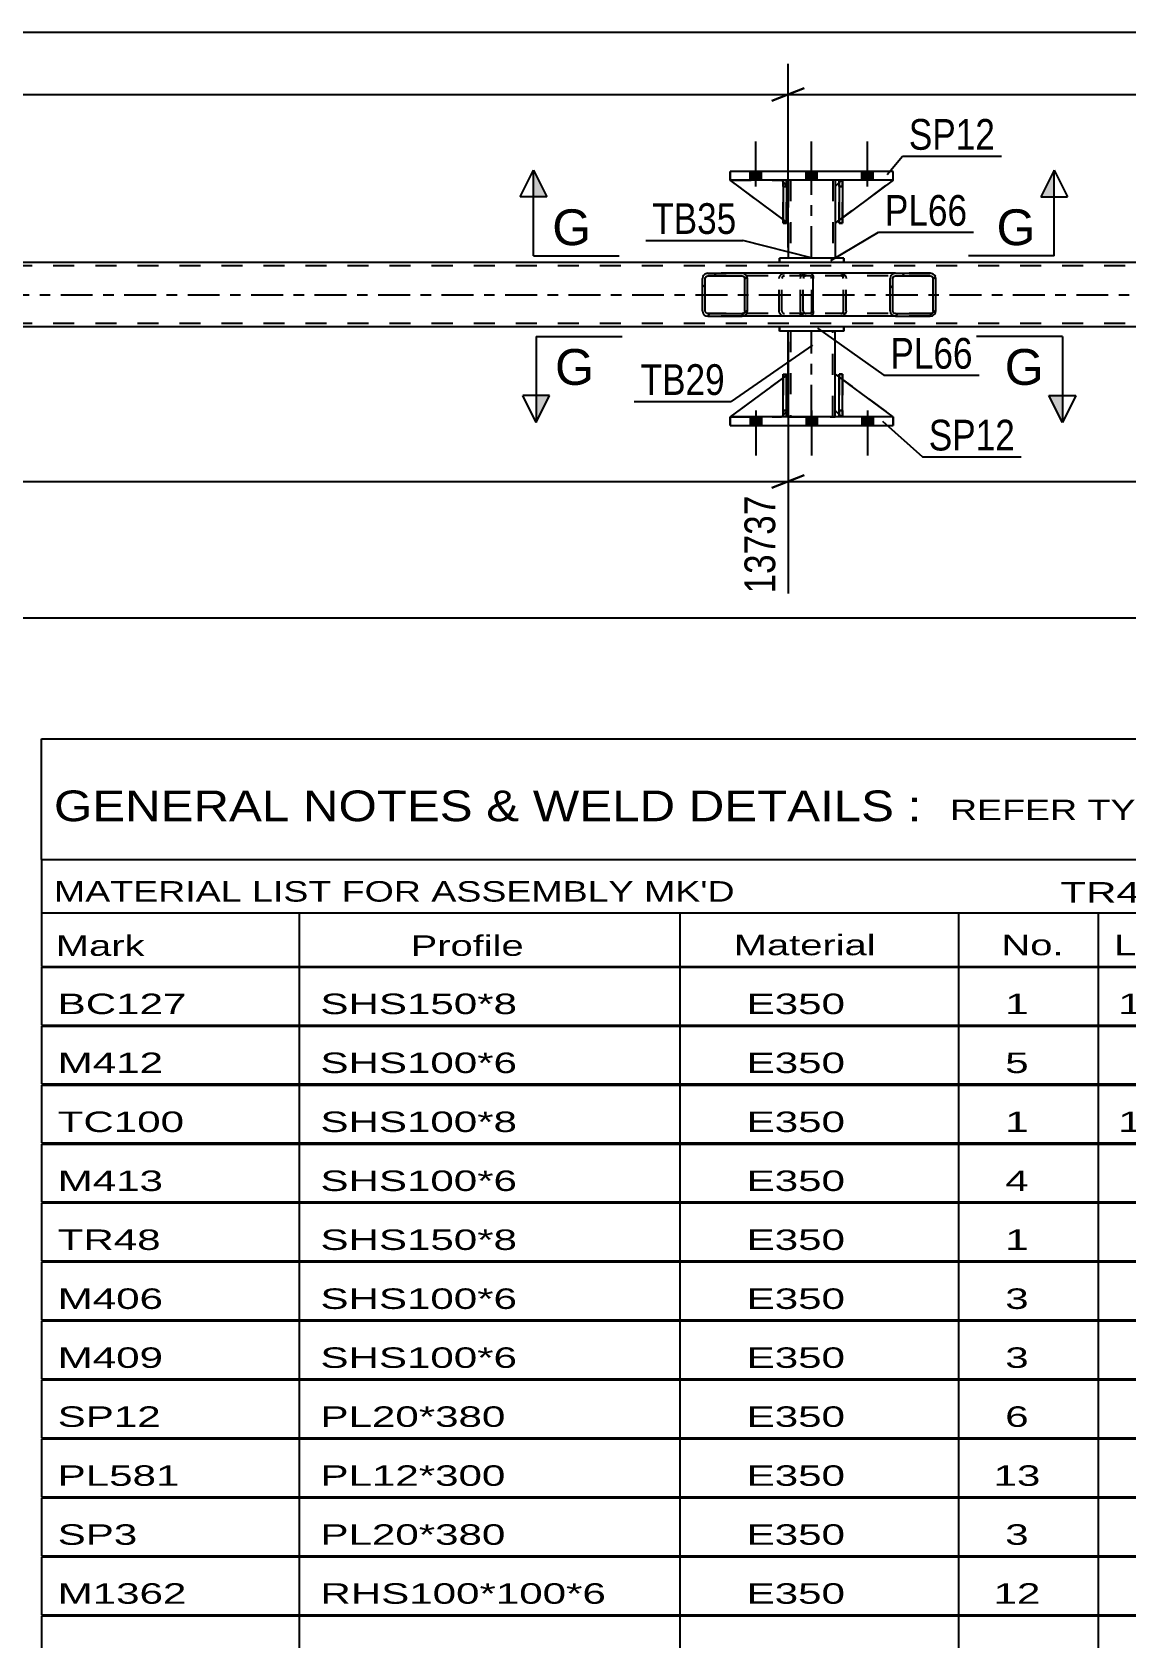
# Model space of a CAD drawing. Header units: millimetres. Extents: x -129 to 712, y -428 to 166.
# Drawn here: x 386.1 to 488.1, y -320.8 to -170.9 of the extents above; entities that cross this region are included whole.
import ezdxf

# ---------------------------------------------------------------- set-up
doc = ezdxf.new("R2010")
doc.units = ezdxf.units.MM
doc.linetypes.add('DXK_LINE_DOT2', pattern=[3.9198, 1.9599, -1.9599])
doc.linetypes.add('DXK_LINE_DOT3', pattern=[5.9187, 2.979, -0.9799, 0.9799, -0.9799])
doc.styles.add('Arial', font='ARIAL.TTF', dxfattribs={"height": 0.2})
doc.styles.add('Arial Narrow', font='ARIALN.TTF', dxfattribs={"height": 0.2})

# ---------------------------------------------------------------- blocks, each defined once
blk = doc.blocks.new('Bolt-232816670-4579 - 4530')
at = {"linetype": 'Continuous'}
for points in [[(453.02, -184.74), (454.06, -184.74), (454.06, -183.94), (453.02, -183.94)], [(453.02, -184.74), (454.06, -184.74), (454.06, -183.94), (453.02, -183.94)], [(453.02, -184.74), (454.06, -184.74), (454.06, -183.94), (453.02, -183.94)], [(458.22, -184.74), (459.26, -184.74), (459.26, -183.94), (458.22, -183.94)], [(458.22, -184.74), (459.26, -184.74), (459.26, -183.94), (458.22, -183.94)], [(463.42, -184.74), (464.46, -184.74), (464.46, -183.94), (463.42, -183.94)], [(463.42, -184.74), (464.46, -184.74), (464.46, -183.94), (463.42, -183.94)], [(463.42, -184.74), (464.46, -184.74), (464.46, -183.94), (463.42, -183.94)]]:
    blk.add_hatch(color=1, dxfattribs=at).paths.add_polyline_path(points)
at = {"color": 1, "linetype": 'Continuous'}
for p, q in [((453.54, -185.34), (453.54, -181.14)), ((453.54, -185.34), (453.54, -181.14)), ((453.54, -185.34), (453.54, -181.14)), ((458.74, -185.34), (458.74, -181.14)), ((458.74, -185.34), (458.74, -181.14)), ((463.94, -185.34), (463.94, -181.14)), ((463.94, -185.34), (463.94, -181.14)), ((463.94, -185.34), (463.94, -181.14)), ((453.02, -184.74), (453.02, -183.94)), ((453.02, -184.74), (453.02, -183.94)), ((453.02, -184.74), (453.02, -183.94)), ((454.06, -184.74), (454.06, -183.94)), ((454.06, -184.74), (454.06, -183.94)), ((454.06, -184.74), (454.06, -183.94)), ((458.22, -184.74), (458.22, -183.94)), ((458.22, -184.74), (458.22, -183.94)), ((459.26, -184.74), (459.26, -183.94)), ((459.26, -184.74), (459.26, -183.94)), ((463.42, -184.74), (463.42, -183.94)), ((463.42, -184.74), (463.42, -183.94)), ((463.42, -184.74), (463.42, -183.94)), ((464.46, -184.74), (464.46, -183.94)), ((464.46, -184.74), (464.46, -183.94)), ((464.46, -184.74), (464.46, -183.94))]:
    blk.add_line(p, q, dxfattribs=at)
blk = doc.blocks.new('Part-232816670-4686 - 4530')
at = {"color": 2, "linetype": 'Continuous'}
for p, q in [((461.29, -184.99), (460.94, -185.34)), ((460.94, -185.34), (460.94, -188.74)), ((466.34, -184.74), (461.61, -188.25)), ((461.29, -188.48), (460.94, -188.74))]:
    blk.add_line(p, q, dxfattribs=at)
at = {"color": 7, "linetype": 'DXK_LINE_DOT2'}
for p, q in [((461.54, -184.74), (461.29, -184.99)), ((466.34, -184.74), (461.54, -184.74)), ((461.61, -188.25), (461.29, -188.48))]:
    blk.add_line(p, q, dxfattribs=at)
blk = doc.blocks.new('Part-232816670-4697 - 4530')
at = {"color": 2, "linetype": 'Continuous'}
for p, q in [((461.61, -184.74), (461.29, -184.74)), ((461.29, -184.74), (461.29, -188.74)), ((461.61, -184.74), (461.61, -184.74)), ((461.61, -184.74), (461.61, -188.74)), ((461.61, -188.74), (461.29, -188.74))]:
    blk.add_line(p, q, dxfattribs=at)
at = {"color": 7, "linetype": 'DXK_LINE_DOT2'}
for p, q in [((461.29, -185.34), (461.29, -184.74)), ((461.61, -185.34), (461.29, -185.34)), ((461.29, -185.34), (461.29, -188.74)), ((461.61, -185.34), (461.61, -184.74)), ((461.61, -184.74), (461.61, -184.74)), ((461.61, -188.74), (461.61, -185.34))]:
    blk.add_line(p, q, dxfattribs=at)
blk = doc.blocks.new('Part-232816670-4695 - 4530')
at = {"color": 7, "linetype": 'DXK_LINE_DOT2'}
for p, q in [((456.54, -188.74), (451.14, -184.74)), ((451.14, -184.74), (455.94, -184.74)), ((455.94, -184.74), (456.54, -185.34)), ((456.54, -185.34), (455.94, -184.74)), ((456.54, -185.34), (456.54, -188.74)), ((456.54, -185.34), (456.54, -185.34)), ((456.54, -185.34), (456.54, -188.74))]:
    blk.add_line(p, q, dxfattribs=at)
blk = doc.blocks.new('Bolt-232816670-4580 - 4530')
at = {"linetype": 'Continuous'}
for points in [[(454.06, -206.82), (453.02, -206.82), (453.02, -207.62), (454.06, -207.62)], [(454.06, -206.82), (453.02, -206.82), (453.02, -207.62), (454.06, -207.62)], [(454.06, -206.82), (453.02, -206.82), (453.02, -207.62), (454.06, -207.62)], [(459.26, -206.82), (458.22, -206.82), (458.22, -207.62), (459.26, -207.62)], [(459.26, -206.82), (458.22, -206.82), (458.22, -207.62), (459.26, -207.62)], [(464.46, -206.82), (463.42, -206.82), (463.42, -207.62), (464.46, -207.62)], [(464.46, -206.82), (463.42, -206.82), (463.42, -207.62), (464.46, -207.62)], [(464.46, -206.82), (463.42, -206.82), (463.42, -207.62), (464.46, -207.62)]]:
    blk.add_hatch(color=1, dxfattribs=at).paths.add_polyline_path(points)
at = {"color": 1, "linetype": 'Continuous'}
for p, q in [((453.54, -206.22), (453.54, -210.42)), ((453.54, -206.22), (453.54, -210.42)), ((453.54, -206.22), (453.54, -210.42)), ((458.74, -206.22), (458.74, -210.42)), ((458.74, -206.22), (458.74, -210.42)), ((463.94, -206.22), (463.94, -210.42)), ((463.94, -206.22), (463.94, -210.42)), ((463.94, -206.22), (463.94, -210.42)), ((453.02, -206.82), (453.02, -207.62)), ((453.02, -206.82), (453.02, -207.62)), ((453.02, -206.82), (453.02, -207.62)), ((454.06, -206.82), (454.06, -207.62)), ((454.06, -206.82), (454.06, -207.62)), ((454.06, -206.82), (454.06, -207.62)), ((458.22, -206.82), (458.22, -207.62)), ((458.22, -206.82), (458.22, -207.62)), ((459.26, -206.82), (459.26, -207.62)), ((459.26, -206.82), (459.26, -207.62)), ((463.42, -206.82), (463.42, -207.62)), ((463.42, -206.82), (463.42, -207.62)), ((463.42, -206.82), (463.42, -207.62)), ((464.46, -206.82), (464.46, -207.62)), ((464.46, -206.82), (464.46, -207.62)), ((464.46, -206.82), (464.46, -207.62))]:
    blk.add_line(p, q, dxfattribs=at)
blk = doc.blocks.new('Part-232816670-4692 - 4530')
at = {"color": 2, "linetype": 'Continuous'}
for p, q in [((456.09, -188.41), (451.14, -184.74)), ((456.09, -184.9), (455.94, -184.74)), ((456.54, -185.34), (456.41, -185.22)), ((456.54, -185.34), (456.54, -185.34)), ((456.54, -188.74), (456.54, -185.34)), ((456.41, -188.65), (456.54, -188.74)), ((456.54, -188.74), (456.54, -188.74))]:
    blk.add_line(p, q, dxfattribs=at)
at = {"color": 7, "linetype": 'DXK_LINE_DOT2'}
for p, q in [((455.94, -184.74), (451.14, -184.74)), ((455.94, -184.74), (456.54, -185.34)), ((456.41, -185.22), (456.09, -184.9)), ((456.54, -185.34), (456.54, -188.74)), ((456.41, -188.65), (456.09, -188.41))]:
    blk.add_line(p, q, dxfattribs=at)
blk = doc.blocks.new('Part-232816670-4699 - 4530')
at = {"color": 7, "linetype": 'DXK_LINE_DOT2'}
for p, q in [((461.29, -185.34), (461.29, -184.74)), ((461.29, -184.74), (461.29, -184.74)), ((461.29, -184.74), (461.29, -188.74)), ((461.61, -184.74), (461.29, -184.74)), ((461.29, -188.74), (461.29, -185.34)), ((461.29, -185.34), (461.61, -185.34)), ((461.61, -185.34), (461.61, -184.74)), ((461.61, -188.74), (461.61, -184.74)), ((461.61, -185.34), (461.61, -188.74)), ((461.29, -188.74), (461.61, -188.74))]:
    blk.add_line(p, q, dxfattribs=at)
blk = doc.blocks.new('Part-232816670-4696 - 4530')
at = {"color": 2, "linetype": 'Continuous'}
for p, q in [((456.41, -184.74), (456.09, -184.74)), ((456.09, -184.74), (456.09, -188.74)), ((456.41, -184.74), (456.41, -184.74)), ((456.41, -184.74), (456.41, -188.74)), ((456.41, -188.74), (456.09, -188.74))]:
    blk.add_line(p, q, dxfattribs=at)
at = {"color": 7, "linetype": 'DXK_LINE_DOT2'}
for p, q in [((456.09, -185.34), (456.09, -184.74)), ((456.41, -185.34), (456.09, -185.34)), ((456.09, -185.34), (456.09, -188.74)), ((456.41, -185.34), (456.41, -184.74)), ((456.41, -184.74), (456.41, -184.74)), ((456.41, -188.74), (456.41, -185.34))]:
    blk.add_line(p, q, dxfattribs=at)
blk = doc.blocks.new('Part-232816670-4662 - 4530')
at = {"color": 2, "linetype": 'Continuous'}
for p, q in [((466.34, -183.94), (451.14, -183.94)), ((451.14, -184.74), (451.14, -183.94)), ((466.34, -184.74), (466.34, -183.94)), ((466.34, -184.74), (451.14, -184.74))]:
    blk.add_line(p, q, dxfattribs=at)
at = {"color": 7, "linetype": 'DXK_LINE_DOT2'}
for p, q in [((451.14, -183.94), (451.14, -184.74)), ((466.34, -184.74), (466.34, -183.94))]:
    blk.add_line(p, q, dxfattribs=at)
blk = doc.blocks.new('Part-232816670-4673 - 4530')
at = {"color": 7, "linetype": 'DXK_LINE_DOT2'}
for p, q in [((460.94, -206.22), (460.94, -202.82)), ((460.94, -202.82), (466.34, -206.82)), ((461.54, -206.82), (460.94, -206.22)), ((466.34, -206.82), (461.54, -206.82))]:
    blk.add_line(p, q, dxfattribs=at)
blk = doc.blocks.new('Part-232816670-4676 - 4530')
at = {"color": 2, "linetype": 'Continuous'}
for p, q in [((456.09, -203.16), (451.14, -206.82)), ((456.54, -202.82), (456.41, -202.92)), ((456.54, -206.22), (456.54, -202.82)), ((456.09, -206.67), (455.94, -206.82)), ((456.54, -206.22), (456.41, -206.35)), ((456.54, -206.22), (456.54, -206.22))]:
    blk.add_line(p, q, dxfattribs=at)
at = {"color": 7, "linetype": 'DXK_LINE_DOT2'}
for p, q in [((456.41, -202.92), (456.09, -203.16)), ((456.54, -206.22), (456.54, -202.82)), ((456.54, -206.22), (455.94, -206.82)), ((456.41, -206.35), (456.09, -206.67)), ((451.14, -206.82), (455.94, -206.82))]:
    blk.add_line(p, q, dxfattribs=at)
blk = doc.blocks.new('Part-232816670-4679 - 4530')
at = {"color": 7, "linetype": 'DXK_LINE_DOT2'}
for p, q in [((456.54, -202.82), (451.14, -206.82)), ((456.54, -206.22), (456.54, -202.82)), ((456.54, -202.82), (456.54, -206.22)), ((455.94, -206.82), (456.54, -206.22)), ((456.54, -206.22), (455.94, -206.82)), ((456.54, -206.22), (456.54, -206.22)), ((451.14, -206.82), (455.94, -206.82))]:
    blk.add_line(p, q, dxfattribs=at)
blk = doc.blocks.new('Part-232816670-4682 - 4530')
at = {"color": 7, "linetype": 'DXK_LINE_DOT2'}
for p, q in [((456.09, -202.82), (456.41, -202.82)), ((456.09, -206.22), (456.09, -202.82)), ((456.09, -202.82), (456.09, -206.82)), ((456.41, -202.82), (456.41, -206.22)), ((456.41, -206.82), (456.41, -202.92)), ((456.41, -206.22), (456.09, -206.22)), ((456.09, -206.82), (456.09, -206.22)), ((456.41, -206.22), (456.41, -206.82)), ((456.41, -206.82), (456.09, -206.82)), ((456.41, -206.82), (456.41, -206.82))]:
    blk.add_line(p, q, dxfattribs=at)
blk = doc.blocks.new('Part-232816670-4704 - 4530')
at = {"color": 2, "linetype": 'Continuous'}
for p, q in [((456.54, -202.82), (456.54, -198.82)), ((460.94, -202.82), (460.94, -198.82)), ((456.54, -206.82), (456.54, -206.22)), ((460.94, -206.82), (460.94, -206.22))]:
    blk.add_line(p, q, dxfattribs=at)
at = {"color": 7, "linetype": 'DXK_LINE_DOT2'}
for p, q in [((460.94, -198.82), (456.54, -198.82)), ((456.78, -198.82), (456.78, -206.82)), ((460.7, -206.82), (460.7, -198.82)), ((456.54, -206.22), (456.54, -202.82)), ((460.94, -206.22), (460.94, -202.82)), ((456.54, -206.82), (460.94, -206.82))]:
    blk.add_line(p, q, dxfattribs=at)
at = {"color": 7, "linetype": 'DXK_LINE_DOT3'}
blk.add_line((458.74, -206.82), (458.74, -198.82), dxfattribs=at)
blk = doc.blocks.new('Part-232816670-4719 - 4530')
at = {"color": 2, "linetype": 'Continuous'}
for p, q in [((456.54, -184.74), (456.54, -185.34)), ((460.94, -184.74), (460.94, -185.34)), ((456.54, -188.74), (456.54, -192.02)), ((460.94, -188.74), (460.94, -192.02))]:
    blk.add_line(p, q, dxfattribs=at)
at = {"color": 7, "linetype": 'DXK_LINE_DOT2'}
for p, q in [((460.94, -184.74), (456.54, -184.74)), ((456.54, -185.34), (456.54, -188.74)), ((456.78, -184.74), (456.78, -192.02)), ((460.7, -184.74), (460.7, -192.02)), ((460.94, -185.34), (460.94, -188.74)), ((460.94, -192.02), (456.54, -192.02))]:
    blk.add_line(p, q, dxfattribs=at)
at = {"color": 7, "linetype": 'DXK_LINE_DOT3'}
blk.add_line((458.74, -192.02), (458.74, -184.74), dxfattribs=at)
blk = doc.blocks.new('Part-232816670-4655 - 4530')
at = {"color": 7, "linetype": 'DXK_LINE_DOT2'}
for p, q in [((597.74, -192.74), (-61.1, -192.74)), ((597.74, -192.42), (30.06, -192.42)), ((461.74, -192.42), (455.74, -192.42)), ((597.74, -198.1), (-61.1, -198.1)), ((461.74, -198.42), (455.74, -198.42))]:
    blk.add_line(p, q, dxfattribs=at)
at = {"color": 2, "linetype": 'Continuous'}
for p, q in [((455.74, -192.42), (206.33, -192.42)), ((597.74, -192.42), (461.74, -192.42)), ((455.74, -198.42), (206.33, -198.42)), ((597.74, -198.42), (461.74, -198.42))]:
    blk.add_line(p, q, dxfattribs=at)
at = {"color": 7, "linetype": 'DXK_LINE_DOT3'}
blk.add_line((-61.1, -195.42), (597.74, -195.42), dxfattribs=at)
blk = doc.blocks.new('Part-232816670-4667 - 4530')
at = {"color": 2, "linetype": 'Continuous'}
for p, q in [((451.14, -207.62), (451.14, -206.82)), ((466.34, -206.82), (451.14, -206.82)), ((451.14, -207.62), (466.34, -207.62)), ((466.34, -207.62), (466.34, -206.82))]:
    blk.add_line(p, q, dxfattribs=at)
at = {"color": 7, "linetype": 'DXK_LINE_DOT2'}
for p, q in [((451.14, -206.82), (451.14, -207.62)), ((466.34, -206.82), (466.34, -207.62))]:
    blk.add_line(p, q, dxfattribs=at)
blk = doc.blocks.new('Part-232816670-4670 - 4530')
at = {"color": 2, "linetype": 'Continuous'}
for p, q in [((460.94, -206.22), (460.94, -202.82)), ((461.29, -203.09), (460.94, -202.82)), ((466.34, -206.82), (461.61, -203.32)), ((461.29, -206.58), (460.94, -206.22))]:
    blk.add_line(p, q, dxfattribs=at)
at = {"color": 7, "linetype": 'DXK_LINE_DOT2'}
for p, q in [((461.61, -203.32), (461.29, -203.09)), ((461.54, -206.82), (461.29, -206.58)), ((466.34, -206.82), (461.54, -206.82)), ((466.34, -206.82), (466.34, -206.82)), ((466.34, -206.82), (466.34, -206.82))]:
    blk.add_line(p, q, dxfattribs=at)
blk = doc.blocks.new('Part-232816670-4680 - 4530')
at = {"color": 2, "linetype": 'Continuous'}
for p, q in [((456.09, -206.82), (456.09, -202.82)), ((456.09, -202.82), (456.41, -202.82)), ((456.41, -206.82), (456.41, -202.82)), ((456.09, -206.82), (456.09, -206.82)), ((456.41, -206.82), (456.09, -206.82))]:
    blk.add_line(p, q, dxfattribs=at)
at = {"color": 7, "linetype": 'DXK_LINE_DOT2'}
for p, q in [((456.09, -202.82), (456.09, -206.22)), ((456.41, -206.22), (456.41, -202.82)), ((456.09, -206.22), (456.09, -206.82)), ((456.09, -206.22), (456.41, -206.22)), ((456.41, -206.82), (456.41, -206.22)), ((456.41, -206.82), (456.41, -206.82))]:
    blk.add_line(p, q, dxfattribs=at)
blk = doc.blocks.new('Part-232816670-4681 - 4530')
at = {"color": 2, "linetype": 'Continuous'}
for p, q in [((461.29, -206.82), (461.29, -202.82)), ((461.29, -202.82), (461.61, -202.82)), ((461.61, -206.82), (461.61, -202.82)), ((461.29, -206.82), (461.29, -206.82)), ((461.61, -206.82), (461.29, -206.82))]:
    blk.add_line(p, q, dxfattribs=at)
at = {"color": 7, "linetype": 'DXK_LINE_DOT2'}
for p, q in [((461.29, -202.82), (461.29, -206.22)), ((461.61, -206.22), (461.61, -202.82)), ((461.29, -206.22), (461.29, -206.82)), ((461.29, -206.22), (461.61, -206.22)), ((461.61, -206.82), (461.61, -206.22)), ((461.61, -206.82), (461.61, -206.82))]:
    blk.add_line(p, q, dxfattribs=at)
blk = doc.blocks.new('Part-232816670-4683 - 4530')
at = {"color": 7, "linetype": 'DXK_LINE_DOT2'}
for p, q in [((461.61, -202.82), (461.29, -202.82)), ((461.29, -206.22), (461.29, -202.82)), ((461.29, -202.82), (461.29, -206.82)), ((461.61, -202.82), (461.61, -206.22)), ((461.61, -206.82), (461.61, -202.82)), ((461.61, -206.22), (461.29, -206.22)), ((461.29, -206.82), (461.29, -206.22)), ((461.61, -206.22), (461.61, -206.82)), ((461.61, -206.82), (461.29, -206.82)), ((461.61, -206.82), (461.61, -206.82))]:
    blk.add_line(p, q, dxfattribs=at)
blk = doc.blocks.new('Part-232816670-4689 - 4530')
at = {"color": 7, "linetype": 'DXK_LINE_DOT2'}
for p, q in [((461.54, -184.74), (460.94, -185.34)), ((460.94, -188.74), (466.34, -184.74)), ((460.94, -185.34), (460.94, -188.74)), ((466.34, -184.74), (461.54, -184.74))]:
    blk.add_line(p, q, dxfattribs=at)
blk = doc.blocks.new('Part-232816670-4698 - 4530')
at = {"color": 7, "linetype": 'DXK_LINE_DOT2'}
for p, q in [((456.09, -185.34), (456.09, -184.74)), ((456.09, -184.74), (456.09, -184.74)), ((456.09, -184.74), (456.09, -188.74)), ((456.41, -184.74), (456.09, -184.74)), ((456.09, -188.74), (456.09, -185.34)), ((456.09, -185.34), (456.41, -185.34)), ((456.41, -185.34), (456.41, -184.74)), ((456.41, -188.74), (456.41, -184.74)), ((456.41, -185.34), (456.41, -188.74)), ((456.09, -188.74), (456.41, -188.74))]:
    blk.add_line(p, q, dxfattribs=at)
blk = doc.blocks.new('Part-232816670-4709 - 4530')
at = {"color": 2, "linetype": 'Continuous'}
for p, q in [((461.74, -198.42), (455.74, -198.42)), ((455.74, -198.82), (455.74, -198.42)), ((461.74, -198.82), (455.74, -198.82)), ((461.74, -198.42), (461.74, -198.82)), ((461.74, -198.42), (461.74, -198.42)), ((461.74, -198.82), (461.74, -198.82))]:
    blk.add_line(p, q, dxfattribs=at)
at = {"color": 7, "linetype": 'DXK_LINE_DOT2'}
for p, q in [((455.74, -198.42), (455.74, -198.82)), ((461.74, -198.82), (461.74, -198.42))]:
    blk.add_line(p, q, dxfattribs=at)
blk = doc.blocks.new('Part-232816670-4714 - 4530')
at = {"color": 2, "linetype": 'Continuous'}
for p, q in [((461.74, -192.02), (455.74, -192.02)), ((455.74, -192.42), (455.74, -192.02)), ((455.74, -192.02), (455.74, -192.02)), ((461.74, -192.42), (455.74, -192.42)), ((455.74, -192.42), (455.74, -192.42)), ((461.74, -192.02), (461.74, -192.42)), ((461.74, -192.02), (461.74, -192.02)), ((461.74, -192.42), (461.74, -192.42))]:
    blk.add_line(p, q, dxfattribs=at)
at = {"color": 7, "linetype": 'DXK_LINE_DOT2'}
for p, q in [((461.74, -192.02), (455.74, -192.02)), ((455.74, -192.02), (455.74, -192.42)), ((461.74, -192.42), (455.74, -192.42)), ((461.74, -192.42), (461.74, -192.02))]:
    blk.add_line(p, q, dxfattribs=at)
blk = doc.blocks.new('Part-232816670-4754 - 4530')
at = {"linetype": 'Continuous'}
h = blk.add_hatch(dxfattribs=at)
h.set_pattern_fill('', scale=0.7, style=0, pattern_type=0)
h.set_pattern_definition([(45, (452.7128, -193.721), (-1.57154, 1.57154), [])])
h.paths.add_polyline_path([(452.75, -193.9), (452.71, -193.72), (452.6, -193.57), (452.44, -193.46), (452.25, -193.42), (449.06, -193.42), (448.87, -193.46), (448.71, -193.57), (448.6, -193.72), (448.56, -193.9), (448.56, -196.94), (448.6, -197.13), (448.71, -197.28), (448.87, -197.39), (449.06, -197.42), (452.25, -197.42), (452.44, -197.39), (452.6, -197.28), (452.71, -197.13), (452.75, -196.94)])
h.paths.add_polyline_path([(452.48, -197.04), (452.43, -197.11), (452.34, -197.17), (452.25, -197.18), (449.06, -197.18), (448.97, -197.17), (448.89, -197.11), (448.83, -197.04), (448.81, -196.94), (448.81, -193.9), (448.83, -193.81), (448.89, -193.73), (448.97, -193.68), (449.06, -193.66), (452.25, -193.66), (452.34, -193.68), (452.43, -193.73), (452.48, -193.81), (452.5, -193.9), (452.5, -196.94)])
at = {"color": 2, "linetype": 'Continuous'}
for p, q in [((448.6, -193.72), (448.56, -193.9)), ((448.56, -196.94), (448.56, -193.9)), ((448.81, -193.9), (448.83, -193.81)), ((448.81, -196.94), (448.81, -193.9)), ((448.83, -193.81), (448.89, -193.73)), ((449.06, -193.42), (448.87, -193.46)), ((448.89, -193.73), (448.97, -193.68)), ((448.97, -193.68), (449.06, -193.66)), ((449.06, -193.42), (452.25, -193.42)), ((449.06, -193.66), (452.25, -193.66)), ((458.62, -193.42), (452.25, -193.42)), ((452.44, -193.46), (452.25, -193.42)), ((452.25, -193.66), (452.34, -193.68)), ((452.34, -193.68), (452.43, -193.73)), ((452.43, -193.73), (452.48, -193.81)), ((452.48, -193.81), (452.5, -193.9)), ((452.5, -196.94), (452.5, -193.9)), ((452.75, -193.9), (452.71, -193.72)), ((452.75, -196.94), (452.75, -193.9)), ((458.62, -193.42), (458.72, -193.46)), ((458.72, -193.46), (458.81, -193.57)), ((458.81, -193.57), (458.87, -193.72)), ((458.87, -193.72), (458.89, -193.9)), ((458.89, -196.94), (458.89, -193.9)), ((448.56, -196.94), (448.6, -197.13)), ((448.83, -197.04), (448.81, -196.94)), ((448.89, -197.11), (448.83, -197.04)), ((448.87, -197.39), (449.06, -197.42)), ((448.97, -197.17), (448.89, -197.11)), ((449.06, -197.18), (448.97, -197.17)), ((449.06, -197.18), (452.25, -197.18)), ((449.06, -197.42), (452.25, -197.42)), ((452.34, -197.17), (452.25, -197.18)), ((452.25, -197.42), (452.44, -197.39)), ((458.62, -197.42), (452.25, -197.42)), ((452.43, -197.11), (452.34, -197.17)), ((452.48, -197.04), (452.43, -197.11)), ((452.5, -196.94), (452.48, -197.04)), ((452.71, -197.13), (452.75, -196.94)), ((458.72, -197.39), (458.62, -197.42)), ((458.81, -197.28), (458.72, -197.39)), ((458.87, -197.13), (458.81, -197.28)), ((458.89, -196.94), (458.87, -197.13))]:
    blk.add_line(p, q, dxfattribs=at)
at = {"color": 7, "linetype": 'DXK_LINE_DOT2'}
for p, q in [((452.25, -193.42), (449.06, -193.42)), ((458.62, -193.66), (449.06, -193.66)), ((455.71, -193.9), (455.75, -193.72)), ((455.71, -196.94), (455.71, -193.9)), ((455.98, -193.81), (455.96, -193.9)), ((455.96, -196.94), (455.96, -193.9)), ((456.04, -193.73), (455.98, -193.81)), ((456.02, -193.46), (456.21, -193.42)), ((456.12, -193.68), (456.04, -193.73)), ((456.21, -193.66), (456.12, -193.68)), ((457.71, -193.66), (457.71, -193.42)), ((458.67, -193.68), (458.62, -193.66)), ((458.71, -193.73), (458.67, -193.68)), ((458.74, -193.81), (458.71, -193.73)), ((458.75, -193.9), (458.74, -193.81)), ((458.75, -196.94), (458.75, -193.9)), ((458.62, -197.18), (449.06, -197.18)), ((452.25, -197.42), (449.06, -197.42)), ((455.75, -197.13), (455.71, -196.94)), ((455.96, -196.94), (455.98, -197.04)), ((455.98, -197.04), (456.04, -197.11)), ((456.21, -197.42), (456.02, -197.39)), ((456.04, -197.11), (456.12, -197.17)), ((456.12, -197.17), (456.21, -197.18)), ((457.71, -197.42), (457.71, -197.18)), ((458.62, -197.18), (458.67, -197.17)), ((458.67, -197.17), (458.71, -197.11)), ((458.71, -197.11), (458.74, -197.04)), ((458.74, -197.04), (458.75, -196.94))]:
    blk.add_line(p, q, dxfattribs=at)
at = {"color": 2, "linetype": 'Continuous'}
for centre, start, end in [((449.05, -193.92), 111.1941, 156.1506), ((452.26, -193.92), 23.8494, 68.8059), ((449.05, -196.93), 203.8494, 248.8059), ((452.26, -196.93), 291.1941, 336.1506)]:
    blk.add_arc(centre, 0.492, start, end, dxfattribs=at)
at = {"color": 7, "linetype": 'DXK_LINE_DOT2'}
for centre, start, end in [((456.2, -193.92), 111.1941, 156.1506), ((456.2, -196.93), 203.8494, 248.8059)]:
    blk.add_arc(centre, 0.492, start, end, dxfattribs=at)
blk = doc.blocks.new('Part-232816670-4755 - 4530')
at = {"linetype": 'Continuous'}
h = blk.add_hatch(dxfattribs=at)
h.set_pattern_fill('', scale=0.7, style=0, pattern_type=0)
h.set_pattern_definition([(45, (470.2723, -193.721), (-1.57154, 1.57154), [])])
h.paths.add_polyline_path([(470.31, -193.9), (470.27, -193.72), (470.16, -193.57), (470, -193.46), (469.8, -193.42), (466.57, -193.42), (466.37, -193.46), (466.2, -193.57), (466.09, -193.72), (466.05, -193.9), (466.05, -196.94), (466.09, -197.13), (466.2, -197.28), (466.37, -197.39), (466.57, -197.42), (469.8, -197.42), (470, -197.39), (470.16, -197.28), (470.27, -197.13), (470.31, -196.94)])
h.paths.add_polyline_path([(470.04, -197.04), (469.98, -197.11), (469.9, -197.17), (469.8, -197.18), (466.57, -197.18), (466.47, -197.17), (466.38, -197.11), (466.33, -197.04), (466.31, -196.94), (466.31, -193.9), (466.33, -193.81), (466.38, -193.73), (466.47, -193.68), (466.57, -193.66), (469.8, -193.66), (469.9, -193.68), (469.98, -193.73), (470.04, -193.81), (470.06, -193.9), (470.06, -196.94)])
at = {"color": 7, "linetype": 'DXK_LINE_DOT2'}
for p, q in [((457.71, -193.9), (457.74, -193.72)), ((457.71, -196.94), (457.71, -193.9)), ((457.98, -193.81), (457.96, -193.9)), ((457.96, -196.94), (457.96, -193.9)), ((458.04, -193.73), (457.98, -193.81)), ((458.02, -193.46), (458.22, -193.42)), ((458.12, -193.68), (458.04, -193.73)), ((458.22, -193.66), (458.12, -193.68)), ((458.62, -193.42), (458.22, -193.42)), ((469.8, -193.66), (458.22, -193.66)), ((461.45, -193.42), (461.65, -193.46)), ((461.55, -193.68), (461.45, -193.66)), ((461.63, -193.73), (461.55, -193.68)), ((461.69, -193.81), (461.63, -193.73)), ((461.71, -193.9), (461.69, -193.81)), ((461.71, -196.94), (461.71, -193.9)), ((461.92, -193.72), (461.96, -193.9)), ((461.96, -196.94), (461.96, -193.9)), ((469.8, -193.42), (466.57, -193.42)), ((457.74, -197.13), (457.71, -196.94)), ((457.96, -196.94), (457.98, -197.04)), ((457.98, -197.04), (458.04, -197.11)), ((458.22, -197.42), (458.02, -197.39)), ((458.04, -197.11), (458.12, -197.17)), ((458.12, -197.17), (458.22, -197.18)), ((469.8, -197.18), (458.22, -197.18)), ((458.62, -197.42), (458.22, -197.42)), ((461.45, -197.18), (461.55, -197.17)), ((461.65, -197.39), (461.45, -197.42)), ((461.55, -197.17), (461.63, -197.11)), ((461.63, -197.11), (461.69, -197.04)), ((461.69, -197.04), (461.71, -196.94)), ((461.96, -196.94), (461.92, -197.13)), ((469.8, -197.42), (466.57, -197.42))]:
    blk.add_line(p, q, dxfattribs=at)
at = {"color": 2, "linetype": 'Continuous'}
for p, q in [((466.57, -193.42), (458.62, -193.42)), ((466.09, -193.72), (466.05, -193.9)), ((466.05, -196.94), (466.05, -193.9)), ((466.31, -193.9), (466.33, -193.81)), ((466.31, -196.94), (466.31, -193.9)), ((466.33, -193.81), (466.38, -193.73)), ((466.57, -193.42), (466.37, -193.46)), ((466.38, -193.73), (466.47, -193.68)), ((466.47, -193.68), (466.57, -193.66)), ((466.57, -193.42), (469.8, -193.42)), ((466.57, -193.66), (469.8, -193.66)), ((470, -193.46), (469.8, -193.42)), ((469.8, -193.66), (469.9, -193.68)), ((469.9, -193.68), (469.98, -193.73)), ((469.98, -193.73), (470.04, -193.81)), ((470.04, -193.81), (470.06, -193.9)), ((470.06, -196.94), (470.06, -193.9)), ((470.31, -193.9), (470.27, -193.72)), ((470.31, -196.94), (470.31, -193.9)), ((466.57, -197.42), (458.62, -197.42)), ((466.05, -196.94), (466.09, -197.13)), ((466.33, -197.04), (466.31, -196.94)), ((466.38, -197.11), (466.33, -197.04)), ((466.37, -197.39), (466.57, -197.42)), ((466.47, -197.17), (466.38, -197.11)), ((466.57, -197.18), (466.47, -197.17)), ((466.57, -197.18), (469.8, -197.18)), ((466.57, -197.42), (469.8, -197.42)), ((469.9, -197.17), (469.8, -197.18)), ((469.8, -197.42), (470, -197.39)), ((469.98, -197.11), (469.9, -197.17)), ((470.04, -197.04), (469.98, -197.11)), ((470.06, -196.94), (470.04, -197.04)), ((470.27, -197.13), (470.31, -196.94))]:
    blk.add_line(p, q, dxfattribs=at)
at = {"color": 7, "linetype": 'DXK_LINE_DOT2'}
for centre, start, end in [((458.2, -193.93), 110.7583, 155.68), ((461.47, -193.93), 24.32, 69.2417), ((458.2, -196.92), 204.32, 249.2417), ((461.47, -196.92), 290.7583, 335.68)]:
    blk.add_arc(centre, 0.496, start, end, dxfattribs=at)
at = {"color": 2, "linetype": 'Continuous'}
for centre, start, end in [((466.55, -193.93), 110.7583, 155.68), ((469.82, -193.93), 24.32, 69.2417), ((466.55, -196.92), 204.32, 249.2417), ((469.82, -196.92), 290.7583, 335.68)]:
    blk.add_arc(centre, 0.496, start, end, dxfattribs=at)
blk = doc.blocks.new('StraightDimension-232816670-37890 - 4530')
at = {"color": 7, "linetype": 'Continuous'}
blk.add_line((-74, -225.56), (610.64, -225.56), dxfattribs=at)
blk = doc.blocks.new('StraightDimension-232816670-37847 - 4530')
at = {"color": 7, "linetype": 'Continuous'}
for p, q in [((456.54, -199.82), (456.54, -223.29)), ((609.84, -199.42), (609.84, -223.29)), ((458.04, -212.25), (455.04, -213.45)), ((608.34, -213.45), (611.34, -212.25)), ((456.54, -212.85), (609.84, -212.85))]:
    blk.add_line(p, q, dxfattribs=at)
at = {"color": 0}
blk.add_wipeout([(537.44, -212.1), (537.44, -207.9), (528.93, -207.9), (528.93, -212.1)], dxfattribs=at)
at = {"color": 3, "style": 'Arial Narrow'}
blk.add_text('3897', height=2.863, dxfattribs=at).set_placement((529.53, -211.5))
at = {"color": 0, "linetype": 'Continuous'}
blk.add_wipeout([(609.24, -213.55), (605.04, -213.55), (605.04, -223.89), (609.24, -223.89)], dxfattribs=at)
at = {"color": 3, "linetype": 'Continuous', "style": 'Arial Narrow'}
blk.add_text('17633', height=2.863, rotation=90.0002, dxfattribs=at).set_placement((608.64, -223.29))
blk = doc.blocks.new('StraightDimension-232816670-37848 - 4530')
at = {"color": 7, "linetype": 'Continuous'}
for p, q in [((456.54, -199.82), (456.54, -223.29)), ((455.04, -213.45), (458.04, -212.25)), ((201.13, -212.85), (456.54, -212.85))]:
    blk.add_line(p, q, dxfattribs=at)
at = {"color": 0, "linetype": 'Continuous'}
blk.add_wipeout([(455.94, -213.55), (451.74, -213.55), (451.74, -223.89), (455.94, -223.89)], dxfattribs=at)
at = {"color": 3, "linetype": 'Continuous', "style": 'Arial Narrow'}
blk.add_text('13737', height=2.863, rotation=90.0002, dxfattribs=at).set_placement((455.34, -223.29))
blk = doc.blocks.new('StraightDimension-232816670-37901 - 4530')
at = {"color": 7, "linetype": 'Continuous'}
for p, q in [((456.54, -191.02), (456.54, -173.9)), ((609.84, -191.42), (609.84, -173.9)), ((458.04, -176.15), (455.04, -177.35)), ((456.54, -176.75), (609.84, -176.75)), ((608.34, -177.35), (611.34, -176.15))]:
    blk.add_line(p, q, dxfattribs=at)
at = {"color": 0}
blk.add_wipeout([(537.44, -176), (537.44, -171.8), (528.93, -171.8), (528.93, -176)], dxfattribs=at)
at = {"color": 3, "style": 'Arial Narrow'}
blk.add_text('3897', height=2.863, dxfattribs=at).set_placement((529.53, -175.4))
blk = doc.blocks.new('StraightDimension-232816670-37902 - 4530')
at = {"color": 7, "linetype": 'Continuous'}
for p, q in [((456.54, -191.02), (456.54, -173.9)), ((201.13, -176.75), (456.54, -176.75)), ((455.04, -177.35), (458.04, -176.15))]:
    blk.add_line(p, q, dxfattribs=at)
blk = doc.blocks.new('StraightDimension-232816670-37943 - 4530')
at = {"color": 7, "linetype": 'Continuous'}
blk.add_line((-73.2, -170.93), (609.84, -170.93), dxfattribs=at)
blk = doc.blocks.new('Unknown-232816670-83939')
at = {"color": 7, "linetype": 'Continuous'}
for p, q in [((386.94, -236.84), (546.94, -236.84)), ((386.94, -248.09), (386.94, -236.84)), ((386.94, -248.09), (546.94, -248.09)), ((386.94, -248.09), (386.94, -253.09)), ((386.94, -253.09), (546.94, -253.09)), ((386.94, -253.09), (386.94, -258.09)), ((410.94, -253.09), (410.94, -258.09)), ((446.44, -253.09), (446.44, -258.09)), ((472.44, -253.09), (472.44, -258.09)), ((485.44, -253.09), (485.44, -258.09)), ((386.94, -258.09), (546.94, -258.09)), ((386.94, -258.14), (386.94, -263.54)), ((386.94, -258.14), (546.94, -258.14)), ((410.94, -258.09), (410.94, -263.59)), ((446.44, -258.09), (446.44, -263.59)), ((472.44, -258.09), (472.44, -263.59)), ((485.44, -258.09), (485.44, -263.59)), ((386.94, -263.54), (546.94, -263.54)), ((386.94, -263.64), (386.94, -269.04)), ((386.94, -263.64), (546.94, -263.64)), ((410.94, -263.59), (410.94, -269.09)), ((446.44, -263.59), (446.44, -269.09)), ((472.44, -263.59), (472.44, -269.09)), ((485.44, -263.59), (485.44, -269.09)), ((386.94, -269.04), (546.94, -269.04)), ((386.94, -269.14), (386.94, -274.54)), ((386.94, -269.14), (546.94, -269.14)), ((410.94, -269.09), (410.94, -274.59)), ((446.44, -269.09), (446.44, -274.59)), ((472.44, -269.09), (472.44, -274.59)), ((485.44, -269.09), (485.44, -274.59)), ((386.94, -274.54), (546.94, -274.54)), ((386.94, -274.64), (386.94, -280.04)), ((386.94, -274.64), (546.94, -274.64)), ((410.94, -274.59), (410.94, -280.09)), ((446.44, -274.59), (446.44, -280.09)), ((472.44, -274.59), (472.44, -280.09)), ((485.44, -274.59), (485.44, -280.09)), ((386.94, -280.04), (546.94, -280.04)), ((386.94, -280.14), (386.94, -285.54)), ((386.94, -280.14), (546.94, -280.14)), ((410.94, -280.09), (410.94, -285.59)), ((446.44, -280.09), (446.44, -285.59)), ((472.44, -280.09), (472.44, -285.59)), ((485.44, -280.09), (485.44, -285.59)), ((386.94, -285.54), (546.94, -285.54)), ((386.94, -285.64), (386.94, -291.04)), ((386.94, -285.64), (546.94, -285.64)), ((410.94, -285.59), (410.94, -291.09)), ((446.44, -285.59), (446.44, -291.09)), ((472.44, -285.59), (472.44, -291.09)), ((485.44, -285.59), (485.44, -291.09)), ((386.94, -291.04), (546.94, -291.04)), ((386.94, -291.14), (386.94, -296.54)), ((386.94, -291.14), (546.94, -291.14)), ((410.94, -291.09), (410.94, -296.59)), ((446.44, -291.09), (446.44, -296.59)), ((472.44, -291.09), (472.44, -296.59)), ((485.44, -291.09), (485.44, -296.59)), ((386.94, -296.54), (546.94, -296.54)), ((386.94, -296.64), (386.94, -302.04)), ((386.94, -296.64), (546.94, -296.64)), ((410.94, -296.59), (410.94, -302.09)), ((446.44, -296.59), (446.44, -302.09)), ((472.44, -296.59), (472.44, -302.09)), ((485.44, -296.59), (485.44, -302.09)), ((386.94, -302.04), (546.94, -302.04)), ((386.94, -302.14), (386.94, -307.54)), ((386.94, -302.14), (546.94, -302.14)), ((410.94, -302.09), (410.94, -307.59)), ((446.44, -302.09), (446.44, -307.59)), ((472.44, -302.09), (472.44, -307.59)), ((485.44, -302.09), (485.44, -307.59)), ((386.94, -307.54), (546.94, -307.54)), ((386.94, -307.64), (386.94, -313.04)), ((386.94, -307.64), (546.94, -307.64)), ((410.94, -307.59), (410.94, -313.09)), ((446.44, -307.59), (446.44, -313.09)), ((472.44, -307.59), (472.44, -313.09)), ((485.44, -307.59), (485.44, -313.09)), ((386.94, -313.04), (546.94, -313.04)), ((386.94, -313.14), (386.94, -318.54)), ((386.94, -313.14), (546.94, -313.14)), ((410.94, -313.09), (410.94, -318.59)), ((446.44, -313.09), (446.44, -318.59)), ((472.44, -313.09), (472.44, -318.59)), ((485.44, -313.09), (485.44, -318.59)), ((386.94, -318.54), (546.94, -318.54)), ((386.94, -318.64), (386.94, -324.04)), ((386.94, -318.64), (546.94, -318.64)), ((410.94, -318.59), (410.94, -324.09)), ((446.44, -318.59), (446.44, -324.09)), ((472.44, -318.59), (472.44, -324.09)), ((485.44, -318.59), (485.44, -324.09))]:
    blk.add_line(p, q, dxfattribs=at)
at = {"color": 7, "style": 'Arial Narrow'}
for s, height, width, p in [('GENERAL NOTES & WELD DETAILS :', 2.8633, 1.4, (388.09, -244.53)), ('REFER TYP DRAWING TYP-01', 1.9089, 1.6, (471.64, -244.43)), ("MATERIAL LIST FOR ASSEMBLY MK'D", 1.9089, 1.6, (388.09, -252.03)), ('TR48', 1.909, 1.794707, (481.93, -252.12)), ('Mark', 1.909, 1.7, (388.27, -257.09)), ('Profile', 1.909, 1.7, (421.35, -257.09)), ('Material', 1.909, 1.7, (451.48, -257.03)), ('No.', 1.909, 1.7, (476.44, -257.03)), ('Length', 1.909, 1.7, (486.94, -257.03))]:
    blk.add_text(s, height=height, dxfattribs=dict(at, width=width)).set_placement(p)
at = {"color": 7, "linetype": 'Continuous', "style": 'Arial Narrow', "width": 1.794707}
for s, height, p in [('BC127', 1.909, (388.44, -262.52)), ('SHS150*8', 1.909, (412.94, -262.52)), ('E350', 1.909, (452.68, -262.52)), ('1', 1.91, (476.79, -262.52)), ('17633', 1.909, (487.33, -262.52)), ('M412', 1.909, (388.44, -268.02)), ('SHS100*6', 1.909, (412.94, -268.02)), ('E350', 1.909, (452.68, -268.02)), ('5', 1.91, (476.79, -268.02)), ('TC100', 1.909, (388.44, -273.52)), ('SHS100*8', 1.909, (412.94, -273.52)), ('E350', 1.909, (452.68, -273.52)), ('1', 1.91, (476.79, -273.52)), ('11860', 1.909, (487.33, -273.52)), ('M413', 1.909, (388.44, -279.02)), ('SHS100*6', 1.909, (412.94, -279.02)), ('E350', 1.909, (452.68, -279.02)), ('4', 1.91, (476.79, -279.02)), ('TR48', 1.909, (388.44, -284.52)), ('SHS150*8', 1.909, (412.94, -284.52)), ('E350', 1.909, (452.68, -284.52)), ('1', 1.91, (476.79, -284.52)), ('M406', 1.909, (388.44, -290.02)), ('SHS100*6', 1.909, (412.94, -290.02)), ('E350', 1.909, (452.68, -290.02)), ('3', 1.91, (476.79, -290.02)), ('M409', 1.909, (388.44, -295.52)), ('SHS100*6', 1.909, (412.94, -295.52)), ('E350', 1.909, (452.68, -295.52)), ('3', 1.91, (476.79, -295.52)), ('SP12', 1.909, (388.44, -301.02)), ('PL20*380', 1.909, (412.94, -301.02)), ('E350', 1.909, (452.68, -301.02)), ('6', 1.91, (476.79, -301.02)), ('PL581', 1.909, (388.44, -306.52)), ('PL12*300', 1.909, (412.94, -306.52)), ('E350', 1.909, (452.68, -306.52)), ('13', 1.909, (475.7, -306.52)), ('SP3', 1.909, (388.44, -312.02)), ('PL20*380', 1.909, (412.94, -312.02)), ('E350', 1.909, (452.68, -312.02)), ('3', 1.91, (476.79, -312.02)), ('M1362', 1.909, (388.44, -317.52)), ('RHS100*100*6', 1.9089, (412.94, -317.52)), ('E350', 1.909, (452.68, -317.52)), ('12', 1.909, (475.7, -317.52))]:
    blk.add_text(s, height=height, dxfattribs=at).set_placement(p)
blk = doc.blocks.new('SectionMark-232816670-4995 - 4530')
at = {"linetype": 'Continuous'}
for points in [[(434.05, -186.3), (432.8, -186.3), (432.8, -183.8)], [(481.36, -186.3), (480.11, -186.3), (481.36, -183.8)]]:
    blk.add_hatch(color=6, dxfattribs=at).paths.add_polyline_path(points)
at = {"color": 6, "linetype": 'Continuous'}
for p, q in [((431.55, -186.3), (432.8, -183.8)), ((432.8, -191.8), (432.8, -183.8)), ((432.8, -183.8), (434.05, -186.3)), ((481.36, -183.8), (480.11, -186.3)), ((481.36, -191.8), (481.36, -183.8)), ((481.36, -183.8), (482.61, -186.3)), ((434.05, -186.3), (431.55, -186.3)), ((480.11, -186.3), (482.61, -186.3)), ((432.8, -191.8), (440.8, -191.8)), ((481.36, -191.8), (473.36, -191.8))]:
    blk.add_line(p, q, dxfattribs=at)
at = {"color": 0, "linetype": 'Continuous'}
for points in [[(438.18, -190.8), (438.18, -187.3), (434.55, -187.3), (434.55, -190.8)], [(479.61, -190.8), (479.61, -187.3), (475.98, -187.3), (475.98, -190.8)]]:
    blk.add_wipeout(points, dxfattribs=at)
at = {"color": 3, "linetype": 'Continuous', "style": 'Arial'}
for p in [(434.55, -190.8), (475.98, -190.8)]:
    blk.add_text('G', height=3.34, dxfattribs=at).set_placement(p)
blk = doc.blocks.new('Mark-232816670-4700 - 4530')
at = {"color": 0}
blk.add_wipeout([(450.64, -204.77), (450.64, -201.77), (442.79, -201.77), (442.79, -204.77)], dxfattribs=at)
blk.add_wipeout([(450.64, -204.77), (450.64, -201.77), (442.79, -201.77), (442.79, -204.77)], dxfattribs=at)
at = {"color": 30, "linetype": 'Continuous'}
for p in [(458.83, -200.13), (442.19, -205.37)]:
    blk.add_line(p, (451.24, -205.37), dxfattribs=at)
at = {"color": 3, "style": 'Arial Narrow'}
blk.add_text('TB29', height=2.863, dxfattribs=at).set_placement((442.79, -204.77))
blk = doc.blocks.new('Mark-232816670-4710 - 4530')
at = {"color": 0}
blk.add_wipeout([(473.24, -188.99), (473.24, -185.99), (465.57, -185.99), (465.57, -188.99)], dxfattribs=at)
blk.add_wipeout([(473.24, -188.99), (473.24, -185.99), (465.57, -185.99), (465.57, -188.99)], dxfattribs=at)
at = {"color": 30, "linetype": 'Continuous'}
for p, q in [((460.52, -192.23), (464.97, -189.59)), ((464.97, -189.59), (473.84, -189.59))]:
    blk.add_line(p, q, dxfattribs=at)
at = {"color": 3, "style": 'Arial Narrow'}
blk.add_text('PL66', height=2.863, dxfattribs=at).set_placement((465.57, -188.99))
blk = doc.blocks.new('Mark-232816670-4658 - 4530')
at = {"color": 0}
blk.add_wipeout([(475.84, -181.9), (475.84, -178.9), (467.8, -178.9), (467.8, -181.9)], dxfattribs=at)
blk.add_wipeout([(475.84, -181.9), (475.84, -178.9), (467.8, -178.9), (467.8, -181.9)], dxfattribs=at)
at = {"color": 30, "linetype": 'Continuous'}
for p, q in [((465.77, -184.2), (467.2, -182.5)), ((467.2, -182.5), (476.44, -182.5))]:
    blk.add_line(p, q, dxfattribs=at)
at = {"color": 3, "style": 'Arial Narrow'}
blk.add_text('SP12', height=2.863, dxfattribs=at).set_placement((467.8, -181.9))
blk = doc.blocks.new('Mark-232816670-4663 - 4530')
at = {"color": 0}
blk.add_wipeout([(477.69, -209.95), (477.69, -206.95), (469.66, -206.95), (469.66, -209.95)], dxfattribs=at)
blk.add_wipeout([(477.69, -209.95), (477.69, -206.95), (469.66, -206.95), (469.66, -209.95)], dxfattribs=at)
at = {"color": 30, "linetype": 'Continuous'}
for p, q in [((465.36, -207.21), (469.06, -210.55)), ((469.06, -210.55), (478.29, -210.55))]:
    blk.add_line(p, q, dxfattribs=at)
at = {"color": 3, "style": 'Arial Narrow'}
blk.add_text('SP12', height=2.863, dxfattribs=at).set_placement((469.66, -209.95))
blk = doc.blocks.new('Mark-232816670-4705 - 4530')
at = {"color": 0}
blk.add_wipeout([(473.76, -202.32), (473.76, -199.32), (466.08, -199.32), (466.08, -202.32)], dxfattribs=at)
blk.add_wipeout([(473.76, -202.32), (473.76, -199.32), (466.08, -199.32), (466.08, -202.32)], dxfattribs=at)
at = {"color": 30, "linetype": 'Continuous'}
for p, q in [((459.29, -198.54), (465.48, -202.92)), ((465.48, -202.92), (474.36, -202.92))]:
    blk.add_line(p, q, dxfattribs=at)
at = {"color": 3, "style": 'Arial Narrow'}
blk.add_text('PL66', height=2.863, dxfattribs=at).set_placement((466.08, -202.32))
blk = doc.blocks.new('Mark-232816670-4715 - 4530')
at = {"color": 0}
blk.add_wipeout([(451.73, -189.75), (451.73, -186.75), (443.87, -186.75), (443.87, -189.75)], dxfattribs=at)
blk.add_wipeout([(451.73, -189.75), (451.73, -186.75), (443.87, -186.75), (443.87, -189.75)], dxfattribs=at)
at = {"color": 30, "linetype": 'Continuous'}
for p in [(443.27, -190.35), (458.69, -191.97)]:
    blk.add_line(p, (452.33, -190.35), dxfattribs=at)
at = {"color": 3, "style": 'Arial Narrow'}
blk.add_text('TB35', height=2.863, dxfattribs=at).set_placement((443.87, -189.75))
blk = doc.blocks.new('SectionMark-232816670-4991 - 4530')
at = {"linetype": 'Continuous'}
for points in [[(433.06, -204.83), (434.31, -204.83), (433.06, -207.33)], [(480.87, -204.83), (482.12, -204.83), (482.12, -207.33)]]:
    blk.add_hatch(color=6, dxfattribs=at).paths.add_polyline_path(points)
at = {"color": 6, "linetype": 'Continuous'}
for p, q in [((433.06, -199.33), (441.06, -199.33)), ((433.06, -199.33), (433.06, -207.33)), ((482.12, -199.33), (474.12, -199.33)), ((482.12, -199.33), (482.12, -207.33)), ((433.06, -207.33), (431.81, -204.83)), ((434.31, -204.83), (431.81, -204.83)), ((433.06, -207.33), (434.31, -204.83)), ((480.87, -204.83), (483.37, -204.83)), ((482.12, -207.33), (480.87, -204.83)), ((483.37, -204.83), (482.12, -207.33))]:
    blk.add_line(p, q, dxfattribs=at)
at = {"color": 0, "linetype": 'Continuous'}
for points in [[(438.44, -203.83), (438.44, -200.33), (434.81, -200.33), (434.81, -203.83)], [(480.37, -203.83), (480.37, -200.33), (476.74, -200.33), (476.74, -203.83)]]:
    blk.add_wipeout(points, dxfattribs=at)
at = {"color": 3, "linetype": 'Continuous', "style": 'Arial'}
for p in [(434.81, -203.83), (476.74, -203.83)]:
    blk.add_text('G', height=3.34, dxfattribs=at).set_placement(p)

msp = doc.modelspace()

# ---------------------------------------------------------------- block references
for name in ['Bolt-232816670-4579 - 4530', 'Part-232816670-4662 - 4530', 'Part-232816670-4695 - 4530', 'Part-232816670-4692 - 4530', 'Part-232816670-4696 - 4530', 'Part-232816670-4698 - 4530', 'Part-232816670-4719 - 4530', 'Part-232816670-4686 - 4530', 'Part-232816670-4689 - 4530', 'Part-232816670-4697 - 4530', 'Part-232816670-4699 - 4530', 'Part-232816670-4655 - 4530', 'Part-232816670-4714 - 4530', 'Part-232816670-4754 - 4530', 'Part-232816670-4755 - 4530', 'Part-232816670-4709 - 4530', 'Part-232816670-4704 - 4530', 'Part-232816670-4676 - 4530', 'Part-232816670-4679 - 4530', 'Part-232816670-4682 - 4530', 'Part-232816670-4680 - 4530', 'Part-232816670-4673 - 4530', 'Part-232816670-4670 - 4530', 'Part-232816670-4681 - 4530', 'Part-232816670-4683 - 4530', 'Bolt-232816670-4580 - 4530', 'Part-232816670-4667 - 4530', 'Unknown-232816670-83939']:
    msp.add_blockref(name, (0, 0))

# ---------------------------------------------------------------- next in the draw order: block references
for name in ['StraightDimension-232816670-37901 - 4530', 'StraightDimension-232816670-37890 - 4530']:
    msp.add_blockref(name, (0, 0))

# ---------------------------------------------------------------- next in the draw order: block references
for name in ['StraightDimension-232816670-37902 - 4530', 'StraightDimension-232816670-37847 - 4530']:
    msp.add_blockref(name, (0, 0))

# ---------------------------------------------------------------- next in the draw order: block references
for name in ['StraightDimension-232816670-37943 - 4530', 'StraightDimension-232816670-37848 - 4530', 'Mark-232816670-4663 - 4530']:
    msp.add_blockref(name, (0, 0))

# ---------------------------------------------------------------- next in the draw order: block references
for name in ['SectionMark-232816670-4995 - 4530', 'Mark-232816670-4700 - 4530']:
    msp.add_blockref(name, (0, 0))

# ---------------------------------------------------------------- next in the draw order: block references
for name in ['Mark-232816670-4658 - 4530', 'Mark-232816670-4715 - 4530', 'Mark-232816670-4710 - 4530', 'Mark-232816670-4705 - 4530']:
    msp.add_blockref(name, (0, 0))

# ---------------------------------------------------------------- next in the draw order: block references
msp.add_blockref('SectionMark-232816670-4991 - 4530', (0, 0))

doc.saveas('drawing.dxf')
